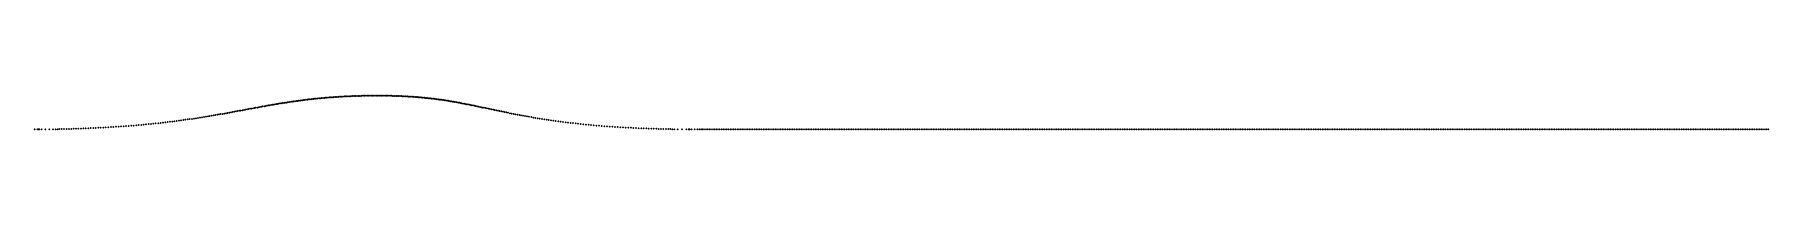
# Model space of a CAD drawing. Header units: metres. Extents: x 0 to 360, y 0 to 7.
import ezdxf

# ---------------------------------------------------------------- set-up
doc = ezdxf.new("R2010")
doc.units = ezdxf.units.M

msp = doc.modelspace()

# ---------------------------------------------------------------- linework, layer by layer
for p in [(41.19, 3.6), (41.53, 3.67), (41.86, 3.73), (42.2, 3.79), (42.53, 3.85), (42.86, 3.91), (43.18, 3.97), (43.5, 4.03), (43.82, 4.09), (44.13, 4.15), (44.45, 4.21), (44.76, 4.27), (45.06, 4.32), (45.37, 4.38), (45.67, 4.43), (45.97, 4.49), (46.26, 4.54), (46.56, 4.6), (46.85, 4.65), (47.14, 4.7), (47.43, 4.76), (47.71, 4.81), (48, 4.86), (48.28, 4.91), (48.56, 4.96), (48.84, 5.01), (49.11, 5.06), (49.39, 5.1), (49.66, 5.15), (49.93, 5.2), (50.2, 5.24), (50.47, 5.29), (50.74, 5.33), (51, 5.38), (51.27, 5.42), (51.53, 5.46), (51.79, 5.5), (52.05, 5.54), (52.31, 5.58), (52.57, 5.62), (52.83, 5.66), (53.09, 5.7), (53.34, 5.74), (53.6, 5.78), (53.85, 5.81), (54.11, 5.85), (54.36, 5.88), (54.62, 5.92), (54.87, 5.95), (55.12, 5.99), (55.37, 6.02), (55.63, 6.05), (55.88, 6.08), (56.13, 6.12), (56.38, 6.15), (56.63, 6.18), (56.88, 6.21), (57.13, 6.24), (57.39, 6.26), (57.64, 6.29), (57.89, 6.32), (58.14, 6.35), (58.39, 6.37), (58.65, 6.4), (58.9, 6.42), (59.15, 6.45), (59.4, 6.47), (59.66, 6.5), (59.91, 6.52), (60.17, 6.54), (60.42, 6.56), (60.68, 6.58), (60.93, 6.61), (61.19, 6.63), (61.44, 6.65), (61.7, 6.67), (61.96, 6.68), (62.22, 6.7), (62.48, 6.72), (62.74, 6.74), (63, 6.75), (63.26, 6.77), (63.52, 6.79), (63.78, 6.8), (64.04, 6.82), (64.3, 6.83), (64.57, 6.84), (64.83, 6.86), (65.1, 6.87), (65.36, 6.88), (65.63, 6.89), (65.89, 6.9), (66.16, 6.91), (66.42, 6.92), (66.69, 6.93), (66.96, 6.94), (67.22, 6.95), (67.49, 6.96), (67.76, 6.96), (68.02, 6.97), (68.29, 6.98), (68.56, 6.98), (68.83, 6.99), (69.09, 6.99), (69.36, 7), (69.63, 7), (69.9, 7), (70.16, 7), (70.43, 7.01), (70.69, 7.01), (70.96, 7.01), (71.23, 7.01), (71.49, 7.01), (71.76, 7.01), (72.02, 7), (72.28, 7), (72.55, 7), (72.81, 7), (73.07, 6.99), (73.33, 6.99), (73.59, 6.98), (73.85, 6.98), (74.11, 6.97), (74.36, 6.96), (74.62, 6.96), (74.87, 6.95), (75.13, 6.94), (75.38, 6.93), (75.63, 6.92), (75.88, 6.91), (76.13, 6.9), (76.38, 6.89), (76.63, 6.88), (76.88, 6.87), (77.12, 6.85), (77.37, 6.84), (77.61, 6.82), (77.85, 6.81), (78.09, 6.8), (78.33, 6.78), (78.57, 6.76), (78.8, 6.75), (79.04, 6.73), (79.27, 6.71), (79.51, 6.69), (79.74, 6.67), (79.97, 6.65), (80.2, 6.63), (80.43, 6.61), (80.66, 6.59), (80.89, 6.57), (81.12, 6.55), (81.34, 6.52), (81.57, 6.5), (81.79, 6.48), (82.02, 6.45), (82.24, 6.43), (82.47, 6.4), (82.69, 6.37), (82.91, 6.35), (83.14, 6.32), (83.36, 6.29), (83.58, 6.26), (83.81, 6.23), (84.03, 6.2), (84.26, 6.17), (84.48, 6.14), (84.7, 6.1), (84.93, 6.07), (85.16, 6.04), (85.38, 6), (85.61, 5.96), (85.84, 5.93), (86.07, 5.89), (86.3, 5.85), (86.53, 5.81), (86.77, 5.77), (87, 5.73), (87.24, 5.69), (87.48, 5.65), (87.72, 5.61), (87.96, 5.56), (88.2, 5.52), (88.45, 5.47), (88.69, 5.42), (88.94, 5.37), (89.2, 5.33), (89.45, 5.28), (89.71, 5.23), (89.97, 5.17), (90.23, 5.12), (90.5, 5.07), (90.77, 5.01), (91.04, 4.96), (91.31, 4.9), (91.59, 4.84), (91.87, 4.78), (92.15, 4.72), (92.44, 4.66), (92.73, 4.6), (93.03, 4.54), (93.32, 4.48), (93.63, 4.41), (93.93, 4.35), (94.24, 4.28), (94.56, 4.22), (94.87, 4.15), (95.2, 4.08), (95.52, 4.01), (95.85, 3.94), (96.19, 3.87), (96.53, 3.8), (96.87, 3.73), (97.22, 3.66), (0.11, 0), (0.7, 0), (0.89, 0), (0.92, 0.01), (1.11, 0), (1.59, 0.01), (2.31, 0.01), (3.16, 0.02), (3.91, 0.03), (4.45, 0.04), (4.85, 0.04), (5.26, 0.05), (5.73, 0.06), (6.23, 0.07), (6.73, 0.08), (7.22, 0.1), (7.7, 0.11), (8.2, 0.12), (8.7, 0.14), (9.2, 0.15), (9.7, 0.17), (10.21, 0.19), (10.72, 0.21), (11.23, 0.23), (11.75, 0.25), (12.26, 0.27), (12.78, 0.29), (13.3, 0.32), (13.83, 0.35), (14.35, 0.37), (14.87, 0.4), (15.4, 0.43), (15.92, 0.46), (16.45, 0.49), (16.98, 0.53), (17.5, 0.56), (18.03, 0.6), (18.56, 0.63), (19.08, 0.67), (19.6, 0.71), (20.13, 0.75), (20.65, 0.8), (21.17, 0.84), (21.69, 0.88), (22.2, 0.93), (22.72, 0.98), (23.23, 1.03), (23.74, 1.08), (24.24, 1.13), (24.74, 1.18), (25.24, 1.23), (25.74, 1.28), (26.23, 1.34), (26.72, 1.39), (27.21, 1.45), (27.69, 1.51), (28.16, 1.57), (28.64, 1.62), (29.11, 1.68), (29.57, 1.74), (30.03, 1.8), (30.49, 1.87), (30.94, 1.93), (31.39, 1.99), (31.83, 2.05), (32.27, 2.12), (32.71, 2.18), (33.14, 2.25), (33.56, 2.31), (33.99, 2.37), (34.4, 2.44), (34.81, 2.5), (35.22, 2.57), (35.63, 2.64), (36.03, 2.7), (36.42, 2.77), (36.81, 2.83), (37.2, 2.9), (37.58, 2.96), (37.96, 3.03), (38.33, 3.09), (38.7, 3.16), (39.07, 3.22), (39.43, 3.29), (39.79, 3.35), (40.14, 3.41), (40.49, 3.48), (40.84, 3.54), (97.58, 3.59), (97.94, 3.51), (98.3, 3.44), (98.67, 3.36), (99.05, 3.29), (99.43, 3.22), (99.81, 3.14), (100.2, 3.07), (100.6, 2.99), (101, 2.91), (101.41, 2.84), (101.82, 2.76), (102.24, 2.69), (102.66, 2.61), (103.09, 2.54), (103.53, 2.46), (103.97, 2.39), (104.42, 2.31), (104.87, 2.24), (105.33, 2.17), (105.79, 2.09), (106.26, 2.02), (106.74, 1.95), (107.22, 1.88), (107.7, 1.81), (108.19, 1.74), (108.69, 1.67), (109.19, 1.6), (109.7, 1.54), (110.21, 1.47), (110.72, 1.41), (111.24, 1.35), (111.76, 1.29), (112.29, 1.23), (112.82, 1.17), (113.36, 1.11), (113.89, 1.06), (114.43, 1), (114.97, 0.95), (115.52, 0.9), (116.07, 0.85), (116.61, 0.8), (117.16, 0.75), (117.71, 0.71), (118.27, 0.66), (118.82, 0.62), (119.37, 0.58), (119.92, 0.54), (120.47, 0.51), (121.02, 0.47), (121.57, 0.44), (122.12, 0.41), (122.66, 0.38), (123.21, 0.35), (123.75, 0.32), (124.29, 0.29), (124.83, 0.27), (125.36, 0.24), (125.89, 0.22), (126.42, 0.2), (126.94, 0.18), (127.46, 0.16), (127.98, 0.15), (128.49, 0.13), (129, 0.12), (129.5, 0.1), (129.99, 0.09), (130.5, 0.08), (131.01, 0.06), (131.52, 0.05), (131.96, 0.05), (132.33, 0.04), (132.76, 0.03), (133.45, 0.02), (134.39, 0.01), (135.25, 0.01), (135.71, 0.01), (135.81, 0.01), (135.94, 0), (136.35, 0), (138.27, 0), (138.58, 0), (138.94, 0), (140.05, 0), (140.4, 0), (140.76, 0), (142.2, 0), (142.56, 0), (142.92, 0), (144, 0), (144.36, 0), (144.72, 0), (146.16, 0), (171, 0), (234, 0), (243, 0), (252, 0), (270, 0), (297, 0), (357.12, 0), (357.84, 0), (359.28, 0), (359.64, 0), (136.97, 0), (137.56, 0), (137.97, 0), (139.32, 0), (139.69, 0), (141.12, 0), (141.48, 0), (141.84, 0), (143.28, 0), (143.64, 0), (145.08, 0), (145.44, 0), (145.8, 0), (146.52, 0), (146.88, 0), (147.24, 0), (147.6, 0), (147.96, 0), (148.32, 0), (148.68, 0), (149.04, 0), (149.4, 0), (149.76, 0), (150.12, 0), (150.48, 0), (150.84, 0), (151.2, 0), (151.56, 0), (151.92, 0), (152.28, 0), (152.64, 0), (153, 0), (153.36, 0), (153.72, 0), (154.08, 0), (154.44, 0), (154.8, 0), (155.16, 0), (155.52, 0), (155.88, 0), (156.24, 0), (156.6, 0), (156.96, 0), (157.32, 0), (157.68, 0), (158.04, 0), (158.4, 0), (158.76, 0), (159.12, 0), (159.48, 0), (159.84, 0), (160.2, 0), (160.56, 0), (160.92, 0), (161.28, 0), (161.64, 0), (162, 0), (162.36, 0), (162.72, 0), (163.08, 0), (163.44, 0), (163.8, 0), (164.16, 0), (164.52, 0), (164.88, 0), (165.24, 0), (165.6, 0), (165.96, 0), (166.32, 0), (166.68, 0), (167.04, 0), (167.4, 0), (167.76, 0), (168.12, 0), (168.48, 0), (168.84, 0), (169.2, 0), (169.56, 0), (169.92, 0), (170.28, 0), (170.64, 0), (171.36, 0), (171.72, 0), (172.08, 0), (172.44, 0), (172.8, 0), (173.16, 0), (173.52, 0), (173.88, 0), (174.24, 0), (174.6, 0), (174.96, 0), (175.32, 0), (175.68, 0), (176.04, 0), (176.4, 0), (176.76, 0), (177.12, 0), (177.48, 0), (177.84, 0), (178.2, 0), (178.56, 0), (178.92, 0), (179.28, 0), (179.64, 0), (180, 0), (180.36, 0), (180.72, 0), (181.08, 0), (181.44, 0), (181.8, 0), (182.16, 0), (182.52, 0), (182.88, 0), (183.24, 0), (183.6, 0), (183.96, 0), (184.32, 0), (184.68, 0), (185.04, 0), (185.4, 0), (185.76, 0), (186.12, 0), (186.48, 0), (186.84, 0), (187.2, 0), (187.56, 0), (187.92, 0), (188.28, 0), (188.64, 0), (189, 0), (189.36, 0), (189.72, 0), (190.08, 0), (190.44, 0), (190.8, 0), (191.16, 0), (191.52, 0), (191.88, 0), (192.24, 0), (192.6, 0), (192.96, 0), (193.32, 0), (193.68, 0), (194.04, 0), (194.4, 0), (194.76, 0), (195.12, 0), (195.48, 0), (195.84, 0), (196.2, 0), (196.56, 0), (196.92, 0), (197.28, 0), (197.64, 0), (198, 0), (198.36, 0), (198.72, 0), (199.08, 0), (199.44, 0), (199.8, 0), (200.16, 0), (200.52, 0), (200.88, 0), (201.24, 0), (201.6, 0), (201.96, 0), (202.32, 0), (202.68, 0), (203.04, 0), (203.4, 0), (203.76, 0), (204.12, 0), (204.48, 0), (204.84, 0), (205.2, 0), (205.56, 0), (205.92, 0), (206.28, 0), (206.64, 0), (207, 0), (207.36, 0), (207.72, 0), (208.08, 0), (208.44, 0), (208.8, 0), (209.16, 0), (209.52, 0), (209.88, 0), (210.24, 0), (210.6, 0), (210.96, 0), (211.32, 0), (211.68, 0), (212.04, 0), (212.4, 0), (212.76, 0), (213.12, 0), (213.48, 0), (213.84, 0), (214.2, 0), (214.56, 0), (214.92, 0), (215.28, 0), (215.64, 0), (216, 0), (216.36, 0), (216.72, 0), (217.08, 0), (217.44, 0), (217.8, 0), (218.16, 0), (218.52, 0), (218.88, 0), (219.24, 0), (219.6, 0), (219.96, 0), (220.32, 0), (220.68, 0), (221.04, 0), (221.4, 0), (221.76, 0), (222.12, 0), (222.48, 0), (222.84, 0), (223.2, 0), (223.56, 0), (223.92, 0), (224.28, 0), (224.64, 0), (225, 0), (225.36, 0), (225.72, 0), (226.08, 0), (226.44, 0), (226.8, 0), (227.16, 0), (227.52, 0), (227.88, 0), (228.24, 0), (228.6, 0), (228.96, 0), (229.32, 0), (229.68, 0), (230.04, 0), (230.4, 0), (230.76, 0), (231.12, 0), (231.48, 0), (231.84, 0), (232.2, 0), (232.56, 0), (232.92, 0), (233.28, 0), (233.64, 0), (234.36, 0), (234.72, 0), (235.08, 0), (235.44, 0), (235.8, 0), (236.16, 0), (236.52, 0), (236.88, 0), (237.24, 0), (237.6, 0), (237.96, 0), (238.32, 0), (238.68, 0), (239.04, 0), (239.4, 0), (239.76, 0), (240.12, 0), (240.48, 0), (240.84, 0), (241.2, 0), (241.56, 0), (241.92, 0), (242.28, 0), (242.64, 0), (243.36, 0), (243.72, 0), (244.08, 0), (244.44, 0), (244.8, 0), (245.16, 0), (245.52, 0), (245.88, 0), (246.24, 0), (246.6, 0), (246.96, 0), (247.32, 0), (247.68, 0), (248.04, 0), (248.4, 0), (248.76, 0), (249.12, 0), (249.48, 0), (249.84, 0), (250.2, 0), (250.56, 0), (250.92, 0), (251.28, 0), (251.64, 0), (252.36, 0), (252.72, 0), (253.08, 0), (253.44, 0), (253.8, 0), (254.16, 0), (254.52, 0), (254.88, 0), (255.24, 0), (255.6, 0), (255.96, 0), (256.32, 0), (256.68, 0), (257.04, 0), (257.4, 0), (257.76, 0), (258.12, 0), (258.48, 0), (258.84, 0), (259.2, 0), (259.56, 0), (259.92, 0), (260.28, 0), (260.64, 0), (261, 0), (261.36, 0), (261.72, 0), (262.08, 0), (262.44, 0), (262.8, 0), (263.16, 0), (263.52, 0), (263.88, 0), (264.24, 0), (264.6, 0), (264.96, 0), (265.32, 0), (265.68, 0), (266.04, 0), (266.4, 0), (266.76, 0), (267.12, 0), (267.48, 0), (267.84, 0), (268.2, 0), (268.56, 0), (268.92, 0), (269.28, 0), (269.64, 0), (270.36, 0), (270.72, 0), (271.08, 0), (271.44, 0), (271.8, 0), (272.16, 0), (272.52, 0), (272.88, 0), (273.24, 0), (273.6, 0), (273.96, 0), (274.32, 0), (274.68, 0), (275.04, 0), (275.4, 0), (275.76, 0), (276.12, 0), (276.48, 0), (276.84, 0), (277.2, 0), (277.56, 0), (277.92, 0), (278.28, 0), (278.64, 0), (279, 0), (279.36, 0), (279.72, 0), (280.08, 0), (280.44, 0), (280.8, 0), (281.16, 0), (281.52, 0), (281.88, 0), (282.24, 0), (282.6, 0), (282.96, 0), (283.32, 0), (283.68, 0), (284.04, 0), (284.4, 0), (284.76, 0), (285.12, 0), (285.48, 0), (285.84, 0), (286.2, 0), (286.56, 0), (286.92, 0), (287.28, 0), (287.64, 0), (288, 0), (288.36, 0), (288.72, 0), (289.08, 0), (289.44, 0), (289.8, 0), (290.16, 0), (290.52, 0), (290.88, 0), (291.24, 0), (291.6, 0), (291.96, 0), (292.32, 0), (292.68, 0), (293.04, 0), (293.4, 0), (293.76, 0), (294.12, 0), (294.48, 0), (294.84, 0), (295.2, 0), (295.56, 0), (295.92, 0), (296.28, 0), (296.64, 0), (297.36, 0), (297.72, 0), (298.08, 0), (298.44, 0), (298.8, 0), (299.16, 0), (299.52, 0), (299.88, 0), (300.24, 0), (300.6, 0), (300.96, 0), (301.32, 0), (301.68, 0), (302.04, 0), (302.4, 0), (302.76, 0), (303.12, 0), (303.48, 0), (303.84, 0), (304.2, 0), (304.56, 0), (304.92, 0), (305.28, 0), (305.64, 0), (306, 0), (306.36, 0), (306.72, 0), (307.08, 0), (307.44, 0), (307.8, 0), (308.16, 0), (308.52, 0), (308.88, 0), (309.24, 0), (309.6, 0), (309.96, 0), (310.32, 0), (310.68, 0), (311.04, 0), (311.4, 0), (311.76, 0), (312.12, 0), (312.48, 0), (312.84, 0), (313.2, 0), (313.56, 0), (313.92, 0), (314.28, 0), (314.64, 0), (315, 0), (315.36, 0), (315.72, 0), (316.08, 0), (316.44, 0), (316.8, 0), (317.16, 0), (317.52, 0), (317.88, 0), (318.24, 0), (318.6, 0), (318.96, 0), (319.32, 0), (319.68, 0), (320.04, 0), (320.4, 0), (320.76, 0), (321.12, 0), (321.48, 0), (321.84, 0), (322.2, 0), (322.56, 0), (322.92, 0), (323.28, 0), (323.64, 0), (324, 0), (324.36, 0), (324.72, 0), (325.08, 0), (325.44, 0), (325.8, 0), (326.16, 0), (326.52, 0), (326.88, 0), (327.24, 0), (327.6, 0), (327.96, 0), (328.32, 0), (328.68, 0), (329.04, 0), (329.4, 0), (329.76, 0), (330.12, 0), (330.48, 0), (330.84, 0), (331.2, 0), (331.56, 0), (331.92, 0), (332.28, 0), (332.64, 0), (333, 0), (333.36, 0), (333.72, 0), (334.08, 0), (334.44, 0), (334.8, 0), (335.16, 0), (335.52, 0), (335.88, 0), (336.24, 0), (336.6, 0), (336.96, 0), (337.32, 0), (337.68, 0), (338.04, 0), (338.4, 0), (338.76, 0), (339.12, 0), (339.48, 0), (339.84, 0), (340.2, 0), (340.56, 0), (340.92, 0), (341.28, 0), (341.64, 0), (342, 0), (342.36, 0), (342.72, 0), (343.08, 0), (343.44, 0), (343.8, 0), (344.16, 0), (344.52, 0), (344.88, 0), (345.24, 0), (345.6, 0), (345.96, 0), (346.32, 0), (346.68, 0), (347.04, 0), (347.4, 0), (347.76, 0), (348.12, 0), (348.48, 0), (348.84, 0), (349.2, 0), (349.56, 0), (349.92, 0), (350.28, 0), (350.64, 0), (351, 0), (351.36, 0), (351.72, 0), (352.08, 0), (352.44, 0), (352.8, 0), (353.16, 0), (353.52, 0), (353.88, 0), (354.24, 0), (354.6, 0), (354.96, 0), (355.32, 0), (355.68, 0), (356.04, 0), (356.4, 0), (356.76, 0), (357.48, 0), (358.2, 0), (358.56, 0), (358.92, 0)]:
    msp.add_point(p)

doc.saveas('drawing.dxf')
